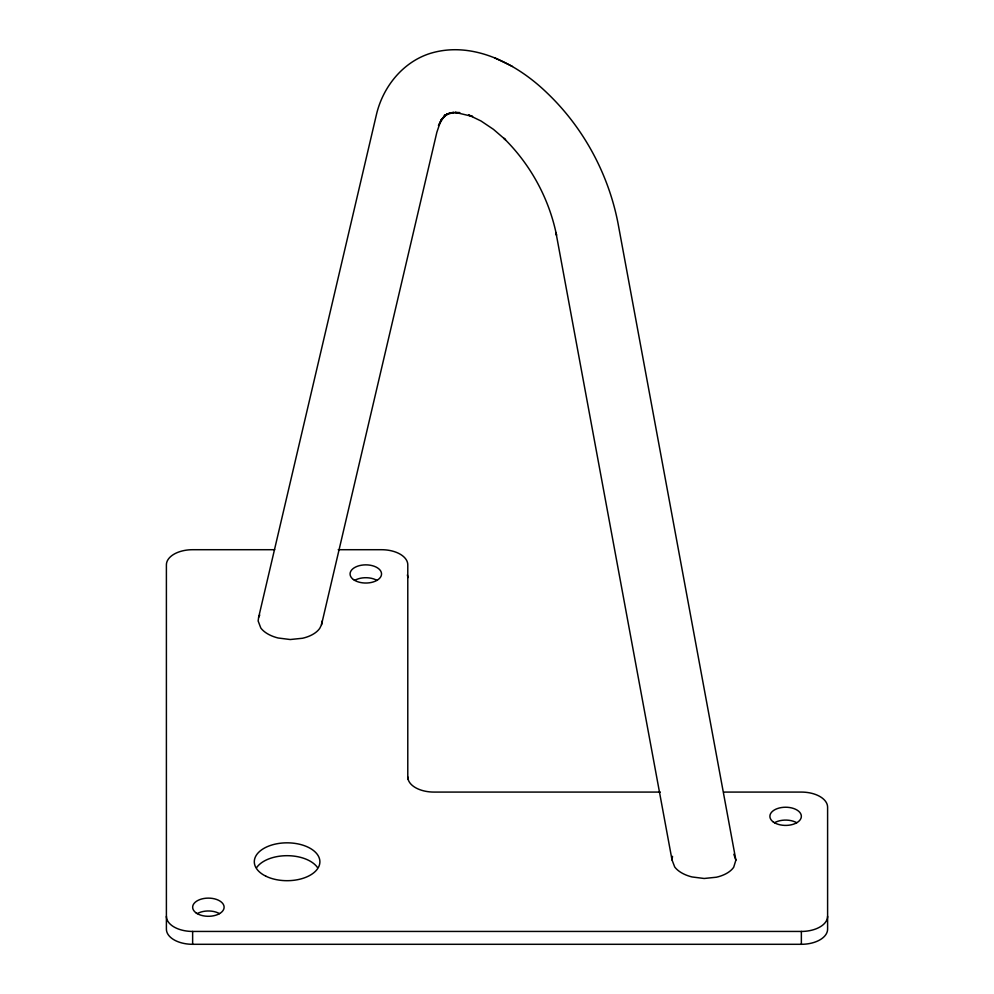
<?xml version="1.0" encoding="UTF-8"?>
<svg xmlns="http://www.w3.org/2000/svg" width="994" height="994" viewBox="0 0 994 994"><rect width="100%" height="100%" fill="white"/><g stroke="black" fill="none" stroke-linecap="round" stroke-linejoin="round"><path stroke-width="1.49" d="M447.064 114.198L440.715 120.398L443.858 116.696L438.491 125.579L440.578 121.256L436.851 132.289L321.484 624.828L319.782 628.295A30.702 17.73 0 0 1 302.511 638.26L290.223 639.527L278.072 637.986A33.2 19.172 0 0 1 260.801 627.997L258.142 620.977L258.626 617.349L376.241 115.428C382.454 87.658 402.197 62.46 429.768 53.552C472.485 40.195 517.004 63.778 547.085 92.964C583.553 127.692 608.552 174.161 618.069 223.563L735.883 860.145L733.696 867.24A30.702 17.73 0 0 1 716.425 877.217L704.15 878.485L691.998 876.944A33.2 19.172 0 0 1 674.702 866.967L672.031 859.959L672.516 856.331M321.484 624.828L321.981 621.2M258.626 617.349L259.757 615.038M447.089 114.099L444.256 116.186L448.48 113.627L444.181 115.503L453.724 112.322L448.915 113.179L459.8 112.657L454.979 112.297L472.585 116.484L468.559 114.969L480.997 120.982L493.446 129.344L505.573 139.806L503.809 138.241C530.473 164.395 549.148 198.614 556.528 235.243L555.957 232.534L672.031 859.959M274.704 549.707L192.637 549.707A26.242 15.146 0 0 0 166.396 564.853L166.396 929.154A26.242 15.146 0 0 0 192.637 944.3L801.363 944.3A26.242 15.146 0 0 0 827.604 929.154L827.604 807.227A26.242 15.146 0 0 0 801.363 792.081L723.868 792.081M338.196 549.707L381.547 549.707A26.242 15.146 0 0 1 407.788 564.853L407.788 778.948M660.314 792.081L434.03 792.081A26.242 15.146 0 0 1 407.788 776.935M166.396 916.294A26.242 15.146 0 0 0 192.637 931.44L801.363 931.44A26.242 15.146 0 0 0 827.604 916.294M512.494 66.449L494.962 57.975M733.845 854.268L735.883 860.145M801.363 931.44L801.363 944.3M192.637 931.44L192.637 944.3M256.601 867.65A32.802 18.936 0 0 1 287.092 855.685A32.802 18.936 0 0 1 317.583 867.65M354.672 580.372A15.742 9.095 0 0 1 376.937 580.372M197.247 913.635A15.742 9.095 0 0 1 219.512 913.635M774.488 822.746A15.742 9.095 0 0 1 796.753 822.746M407.354 574.954A26.242 15.146 0 0 1 407.788 577.7M265.796 876.161A32.802 18.936 0 0 0 319.347 865.202A32.802 18.936 0 0 0 276.133 843.918A32.802 18.936 0 0 0 265.796 876.161M353.466 579.589A15.742 9.095 0 0 0 380.441 577.29A15.742 9.095 0 0 0 363.506 564.952A15.742 9.095 0 0 0 353.466 579.589M196.042 912.852A15.742 9.095 0 0 0 223.016 910.554A15.742 9.095 0 0 0 206.081 898.216A15.742 9.095 0 0 0 196.042 912.852M773.282 821.963A15.742 9.095 0 0 0 800.257 819.665A15.742 9.095 0 0 0 783.322 807.327A15.742 9.095 0 0 0 773.282 821.963"/></g></svg>
